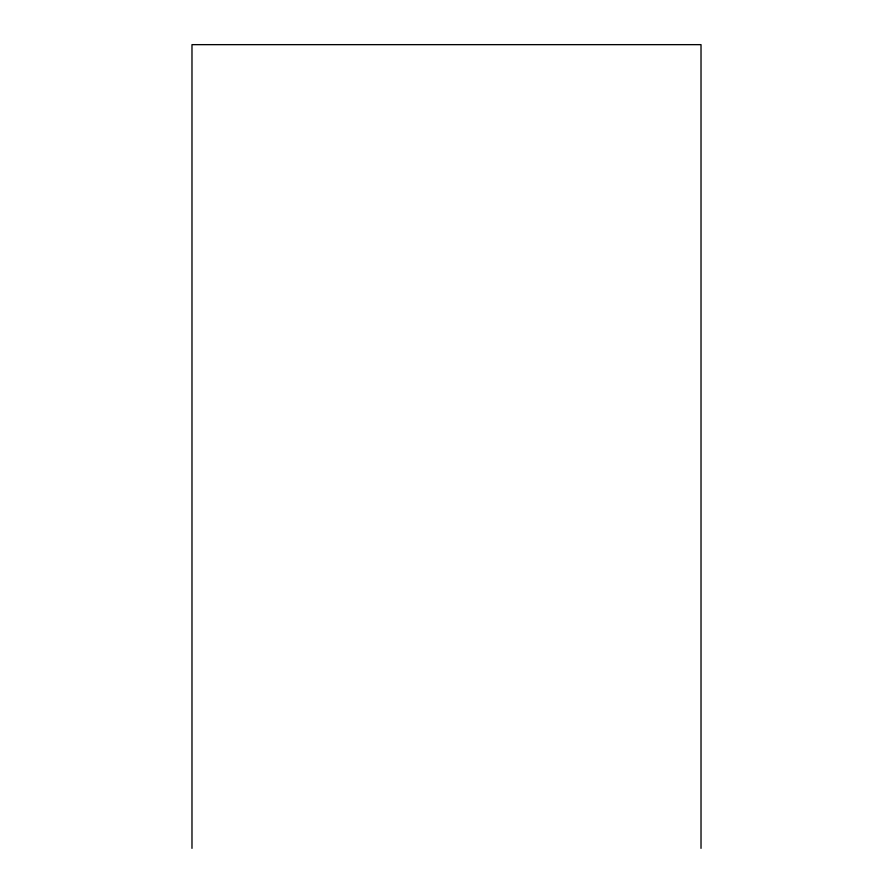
<?xml version="1.0" encoding="UTF-8"?>
<svg xmlns="http://www.w3.org/2000/svg" width="893" height="893" viewBox="0 0 893 893"><rect width="100%" height="100%" fill="white"/><g stroke="black" fill="none" stroke-linecap="round" stroke-linejoin="round"><path stroke-width="1.34" d="M701.016 848.35L701.016 44.65L191.984 44.65L191.984 848.35"/></g></svg>
